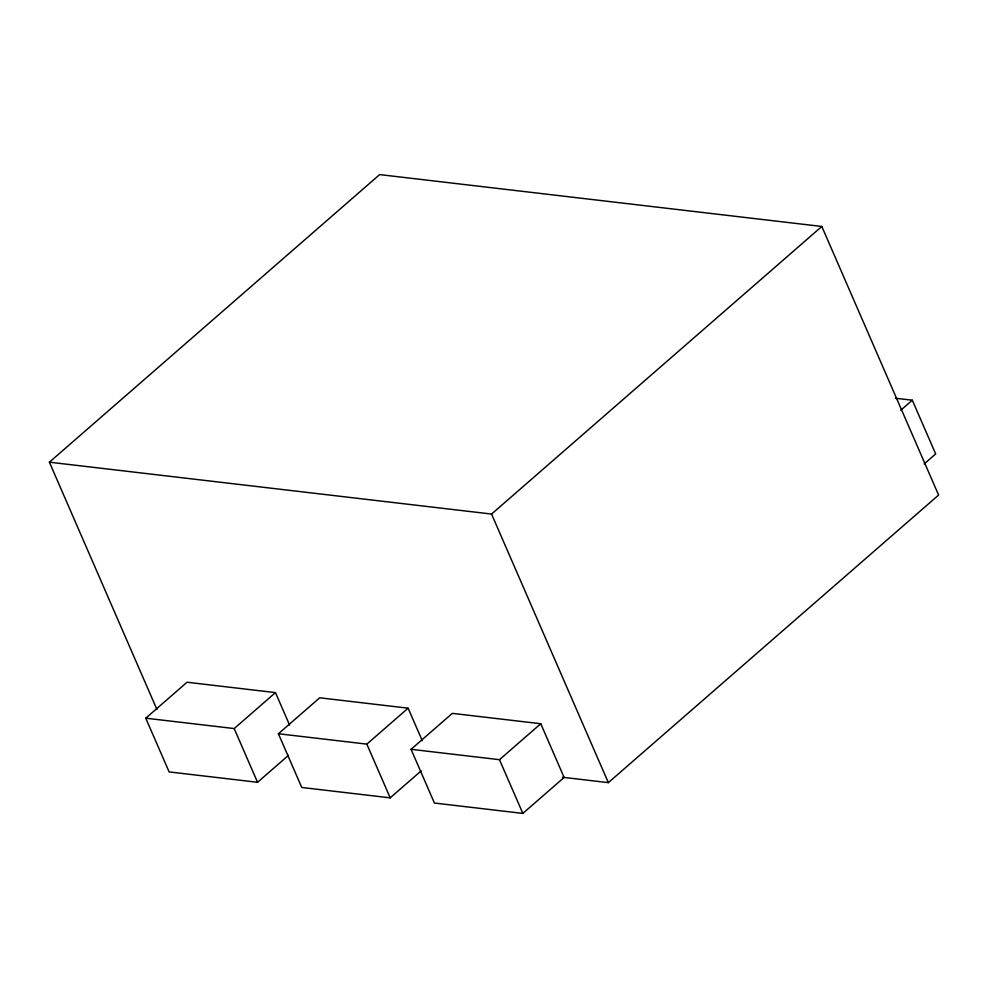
<?xml version="1.0" encoding="UTF-8"?>
<svg xmlns="http://www.w3.org/2000/svg" width="988" height="988" viewBox="0 0 988 988"><rect width="100%" height="100%" fill="white"/><g stroke="black" fill="none" stroke-linecap="round" stroke-linejoin="round"><path stroke-width="1.48" d="M156.969 709.569L49.4 462.186L379.664 174.592L821.818 226.462L938.6 495.05L608.336 782.644L562.444 777.26M288.508 755.326L257.547 782.286L169.121 771.912L145.767 718.19L187.041 682.239L275.479 692.613L289.608 725.13M145.767 718.19L234.193 728.564L275.479 692.613M49.4 462.186L491.555 514.056L821.818 226.462M421.16 770.887L390.198 797.847L301.76 787.473L278.406 733.751L319.692 697.8L408.118 708.174L422.259 740.691M278.406 733.751L366.844 744.125L408.118 708.174M411.057 749.312L452.331 713.361L540.769 723.735L564.123 777.457L522.837 813.408L434.411 803.034L411.057 749.312L499.483 759.686L540.769 723.735M900.846 410.193L912.307 400.202L935.673 453.924L924.2 463.903M895.536 398.238L912.307 400.202M491.555 514.056L608.336 782.644M499.483 759.686L522.837 813.408M366.844 744.125L390.198 797.847M234.193 728.564L257.547 782.286"/></g></svg>
